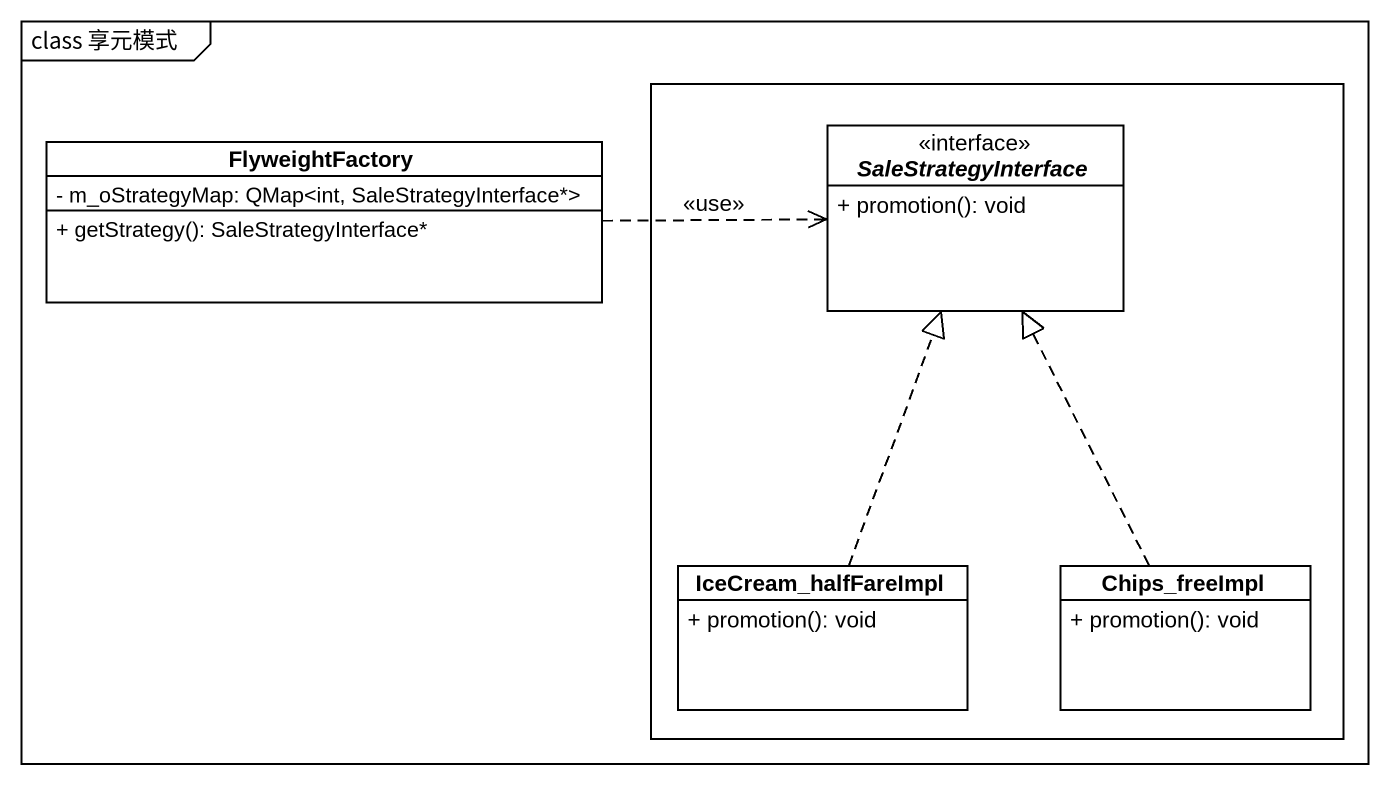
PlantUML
@startuml
mainframe class 享元模式
hide circle
hide empty members
skinparam classAttributeIconSize 0
rectangle " " as rectangle1 {
  interface SaleStrategyInterface {
    + promotion(): void
  }
  class IceCream_halfFareImpl {
    + promotion(): void
  }
  class Chips_freeImpl {
    + promotion(): void
  }
}
class FlyweightFactory {
  - m_oStrategyMap: QMap<int, SaleStrategyInterface*>
  + getStrategy(): SaleStrategyInterface*
}
FlyweightFactory .right.> SaleStrategyInterface : <<use>>
IceCream_halfFareImpl .up.|> SaleStrategyInterface
Chips_freeImpl .up.|> SaleStrategyInterface
@enduml
